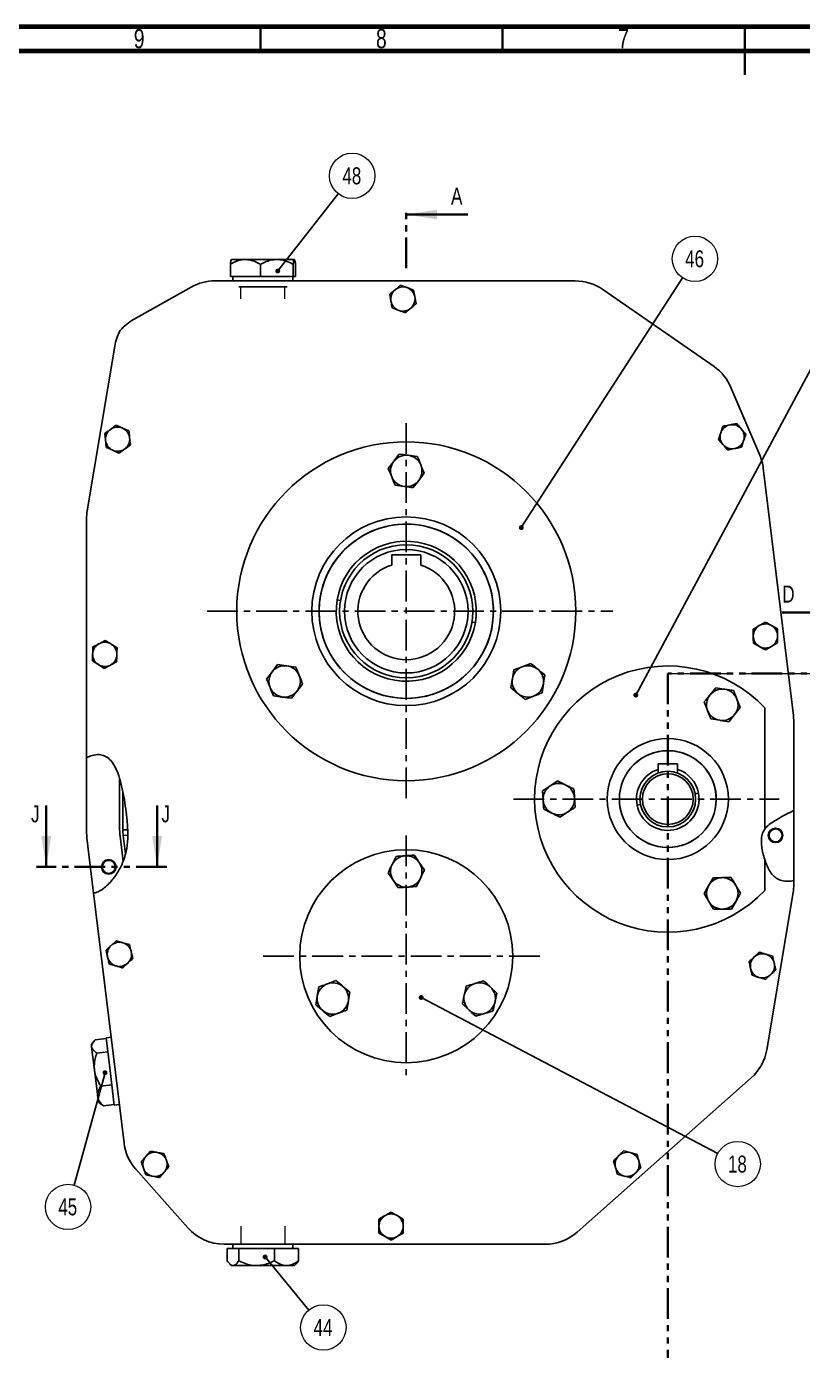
# Model space of a CAD drawing. Header units: millimetres. Extents: x 0 to 589, y 0 to 415.
# Drawn here: x 153.7 to 313.9, y 141.5 to 415 of the extents above; entities that cross this region are included whole.
import ezdxf

# ---------------------------------------------------------------- set-up
doc = ezdxf.new("R2010")
doc.units = ezdxf.units.MM
for name, pattern in [('CENTER', [10.16, 6.35, -1.27, 1.27, -1.27]), ('CENTERX2', [20.32, 12.7, -2.54, 2.54, -2.54]), ('PHANTOM', [12.7, 6.35, -1.27, 1.27, -1.27, 1.27, -1.27])]:
    doc.linetypes.add(name, pattern=pattern)
doc.layers.add('Assi', color=7, linetype='CENTER')
doc.styles.add('SLDTEXTSTYLE0', font='TXT', dxfattribs={"width": 0.75})
doc.dimstyles.new('SLDDIMSTYLE0', dxfattribs={"dimtxt": 0.18, "dimasz": 1.016, "dimexe": 0, "dimexo": 0.0625, "dimgap": 0, "dimtad": 0, "dimtih": 1, "dimtoh": 1, "dimdec": 0, "dimrnd": 1e-09, "dimzin": 0, "dimdsep": 46, "dimtxsty": 'Standard', "dimblk1": 'DOT', "dimblk2": 'DOT', "dimsah": 1, "dimcen": 0.09, "dimadec": 0, "dimazin": 0, "dimtfac": 1.016, "dimtdec": 0, "dimtofl": 0, "dimtmove": 0, "dimatfit": 3, "dimldrblk": 'DOT', "dimfxl": 1, "dimfrac": 2, "dimtolj": 1, "dimtzin": 0, "dimarcsym": 0})

# ---------------------------------------------------------------- blocks, each defined once
blk = doc.blocks.new('SW_NOTE_0_4')
at = {"color": 0, "linetype": 'Continuous', "lineweight": 0}
blk.add_circle((2.54, 3.93), 4.68, dxfattribs=at)
at = {"color": 0, "linetype": 'Continuous', "lineweight": 0, "insert": (2.47, 5.69), "char_height": 3.5, "attachment_point": 2, "style": 'SLDTEXTSTYLE0'}
blk.add_mtext('46', dxfattribs=at)
blk = doc.blocks.new('_Dot')
at = {"color": 0, "linetype": 'ByBlock', "lineweight": -2}
blk.add_line((-0.5, 0), (-1, 0), dxfattribs=at)
at = {"color": 0, "linetype": 'ByBlock', "const_width": 0.5}
blk.add_lwpolyline([(-0.25, 0, 1), (0.25, 0, 1)], format="xyb", close=True, dxfattribs=at)
blk = doc.blocks.new('SW_NOTE_0_6')
at = {"color": 0, "linetype": 'Continuous', "lineweight": 0}
blk.add_circle((4.14, -2.18), 4.68, dxfattribs=at)
at = {"color": 0, "linetype": 'Continuous', "lineweight": 0, "insert": (4.07, -0.43), "char_height": 3.5, "attachment_point": 2, "style": 'SLDTEXTSTYLE0'}
blk.add_mtext('18', dxfattribs=at)
blk = doc.blocks.new('SW_NOTE_0_7')
at = {"color": 0, "linetype": 'Continuous', "lineweight": 0}
blk.add_circle((2.88, 3.69), 4.68, dxfattribs=at)
at = {"color": 0, "linetype": 'Continuous', "lineweight": 0, "insert": (2.81, 5.44), "char_height": 3.5, "attachment_point": 2, "style": 'SLDTEXTSTYLE0'}
blk.add_mtext('48', dxfattribs=at)
blk = doc.blocks.new('SW_NOTE_0_8')
at = {"color": 0, "linetype": 'Continuous', "lineweight": 0}
blk.add_circle((2.98, -3.61), 4.68, dxfattribs=at)
at = {"color": 0, "linetype": 'Continuous', "lineweight": 0, "insert": (2.91, -1.86), "char_height": 3.5, "attachment_point": 2, "style": 'SLDTEXTSTYLE0'}
blk.add_mtext('44', dxfattribs=at)
blk = doc.blocks.new('SW_NOTE_0_9')
at = {"color": 0, "linetype": 'Continuous', "lineweight": 0}
blk.add_circle((-1.24, -4.51), 4.68, dxfattribs=at)
at = {"color": 0, "linetype": 'Continuous', "lineweight": 0, "insert": (-1.31, -2.76), "char_height": 3.5, "attachment_point": 2, "style": 'SLDTEXTSTYLE0'}
blk.add_mtext('45', dxfattribs=at)

msp = doc.modelspace()

# ---------------------------------------------------------------- linework, layer by layer
at = {"color": 7, "linetype": 'Continuous', "lineweight": 70}
for p, q in [((15, 415), (589, 415)), ((20, 410), (584, 410))]:
    msp.add_line(p, q, dxfattribs=at)
at = {"color": 7, "linetype": 'Continuous', "lineweight": 35}
for p, q in [((202, 410), (202, 415)), ((252, 410), (252, 415)), ((302, 415), (302, 405)), ((302, 410), (302, 415)), ((244.8, 376.16), (232.1, 376.16)), ((309.74, 293.94), (322.44, 293.94)), ((157.78, 254.1), (157.78, 241.4)), ((180.66, 254.1), (180.66, 241.4))]:
    msp.add_line(p, q, dxfattribs=at)
at = {"color": 7, "linetype": 'PHANTOM', "lineweight": 35}
for p, q in [((232.1, 365.05), (232.1, 377.75)), ((322.44, 281.36), (286.1, 281.36)), ((286.1, 281.36), (286.1, 134.66)), ((158.53, 241.4), (155.78, 241.4)), ((182.66, 241.4), (158.53, 241.4))]:
    msp.add_line(p, q, dxfattribs=at)
at = {"color": 7, "linetype": 'Continuous', "lineweight": 25}
for p, q in [((198.9, 366.87), (196.02, 366.87)), ((205.39, 366.87), (198.9, 366.87)), ((209, 366.87), (205.39, 366.87)), ((195.78, 365.87), (195.78, 363.37)), ((202.03, 365.87), (202.03, 363.37)), ((208.75, 365.87), (208.75, 363.37)), ((209.24, 365.87), (209.24, 363.37)), ((187.72, 361.17), (175.8, 354.48)), ((266.98, 362.45), (192.61, 362.45)), ((202.03, 363.37), (195.78, 363.37)), ((196.32, 363.37), (196.32, 362.45)), ((207.51, 361.22), (197.51, 361.22)), ((208.75, 363.37), (202.03, 363.37)), ((208.7, 362.45), (208.7, 363.37)), ((209.24, 363.37), (208.75, 363.37)), ((233.62, 360.56), (232.27, 361.05)), ((228.7, 359.69), (228.95, 358.27)), ((234.13, 357.72), (233.87, 359.14)), ((295.64, 344.74), (272.68, 360.67)), ((229.2, 356.85), (230.56, 356.36)), ((171.92, 348.97), (166.24, 314.94)), ((305.09, 326.45), (299.14, 340.44)), ((172.2, 332.61), (171.03, 331.76)), ((174.84, 331.44), (173.52, 332.02)), ((297.49, 332.42), (297.03, 331.06)), ((302.23, 330.82), (301.27, 331.9)), ((296.56, 329.69), (297.51, 328.61)), ((301.3, 328.08), (301.76, 329.45)), ((170.18, 328.04), (171.5, 327.45)), ((172.81, 326.87), (173.98, 327.72)), ((230.66, 326.67), (229.52, 325.18)), ((234.38, 326.18), (232.52, 326.43)), ((312.03, 272.65), (305.81, 323.74)), ((229.82, 320.23), (231.68, 319.98)), ((233.54, 319.74), (234.68, 321.23)), ((166.1, 313.3), (166.1, 263.97)), ((229.1, 305.85), (235.1, 305.85)), ((229.1, 305.85), (229.1, 303.74)), ((235.1, 305.85), (235.1, 303.74)), ((218.53, 296.44), (217.83, 296.56)), ((245.67, 291.97), (246.37, 291.85)), ((303.74, 290.52), (303.75, 289.07)), ((308.74, 290.55), (307.49, 291.26)), ((169.95, 288.18), (168.67, 287.5)), ((172.4, 286.65), (171.17, 287.42)), ((303.76, 287.63), (305.01, 286.92)), ((308.76, 287.66), (308.75, 289.1)), ((167.3, 283.94), (168.53, 283.17)), ((169.75, 282.41), (171.03, 283.09)), ((205.55, 283.17), (204.41, 281.68)), ((209.27, 282.68), (207.41, 282.93)), ((254.3, 282.07), (254.01, 280.22)), ((257.81, 283.41), (256.06, 282.74)), ((260.13, 277.34), (260.42, 279.19)), ((204.7, 276.73), (206.56, 276.48)), ((208.42, 276.24), (209.56, 277.73)), ((256.62, 276), (258.37, 276.67)), ((295.99, 278.39), (294.82, 276.92)), ((299.7, 277.81), (297.85, 278.1)), ((306.1, 274.28), (306.1, 249.18)), ((295, 271.96), (296.85, 271.68)), ((298.71, 271.39), (299.88, 272.85)), ((312.1, 253.01), (312.1, 271.44)), ((166.1, 263.97), (166.1, 248.61)), ((284.1, 260.79), (284.1, 262.65)), ((288.1, 262.65), (284.1, 262.65)), ((288.1, 260.79), (288.1, 262.65)), ((172.93, 259.63), (172.93, 249.06)), ((263.37, 259.15), (261.81, 258.11)), ((173.6, 249.06), (173.6, 256.93)), ((260.24, 257.08), (260.36, 255.2)), ((266.96, 253.73), (266.85, 255.6)), ((291.75, 256.5), (292.44, 256.64)), ((263.83, 251.66), (265.4, 252.69)), ((280.46, 254.3), (279.76, 254.17)), ((312.1, 238.58), (312.1, 253.01)), ((166.17, 247.4), (167.56, 235.99)), ((173.01, 247.77), (173.64, 242.52)), ((174.14, 244.03), (173.67, 247.85)), ((229.99, 243.56), (229.17, 241.87)), ((235.84, 240.73), (234.79, 242.28)), ((306.1, 242.93), (306.1, 236.53)), ((228.36, 240.18), (229.41, 238.63)), ((234.21, 237.35), (235.03, 239.04)), ((295.44, 239.14), (294.52, 237.51)), ((312.1, 237.75), (312.1, 238.58)), ((167.56, 235.99), (173.84, 184.35)), ((293.6, 235.87), (294.56, 234.26)), ((301.1, 235.96), (300.15, 237.58)), ((306.54, 203.63), (311.96, 236.1)), ((299.27, 232.69), (300.19, 234.33)), ((172.19, 226.13), (171.15, 225.13)), ((170.11, 224.14), (170.45, 222.73)), ((175.65, 222.53), (175.31, 223.93)), ((304.99, 223.78), (303.93, 222.8)), ((307.75, 222.93), (306.37, 223.36)), ((173.57, 220.53), (174.61, 221.53)), ((303.52, 219), (304.9, 218.58)), ((306.28, 218.15), (307.34, 219.14)), ((214.05, 216.6), (213.74, 214.75)), ((220.46, 215.51), (219.02, 216.71)), ((248.07, 217.87), (246.28, 217.3)), ((250.83, 215.33), (249.45, 216.6)), ((219.83, 211.81), (220.15, 213.66)), ((213.43, 212.9), (214.87, 211.7)), ((243.68, 213.08), (245.06, 211.81)), ((246.44, 210.54), (248.23, 211.11)), ((167.57, 205.3), (167.09, 204.69)), ((167.9, 205.67), (170.14, 205.95)), ((171.19, 206.19), (170.13, 206.06)), ((170.88, 199.92), (170.13, 206.06)), ((167.09, 204.69), (167.15, 204.2)), ((167.15, 204.2), (167.73, 199.42)), ((168.23, 202.95), (170.48, 203.22)), ((171.82, 192.17), (170.88, 199.92)), ((167.73, 199.42), (168.39, 193.95)), ((267.4, 165.97), (303.31, 197.79)), ((169.06, 196.12), (171.31, 196.39)), ((168.39, 193.95), (168.54, 192.77)), ((168.54, 192.77), (169.15, 192.29)), ((169.56, 192.01), (169.16, 192.31)), ((171.81, 192.28), (169.56, 192.01)), ((171.82, 192.17), (172.88, 192.29)), ((179.28, 182.68), (178.33, 181.6)), ((183.05, 179.4), (182.58, 180.77)), ((274.92, 180.68), (275.31, 179.29)), ((279.75, 182.01), (278.35, 182.37)), ((280.51, 179.23), (280.13, 180.62)), ((176.28, 178.93), (187.01, 166.82)), ((177.38, 180.51), (177.85, 179.14)), ((181.16, 177.23), (182.1, 178.31)), ((275.69, 177.9), (277.09, 177.54)), ((228.97, 170.09), (227.72, 169.37)), ((231.47, 168.65), (230.22, 169.37)), ((226.47, 165.76), (227.72, 165.04)), ((228.97, 164.32), (230.22, 165.04)), ((194.5, 163.45), (260.77, 163.45)), ((195.15, 160.04), (195.15, 162.54)), ((195.15, 162.54), (197.54, 162.54)), ((196.32, 163.45), (196.32, 162.54)), ((197.51, 163.45), (207.51, 163.45)), ((197.54, 160.04), (197.54, 162.54)), ((197.54, 162.54), (204.89, 162.54)), ((204.89, 160.04), (204.89, 162.54)), ((204.89, 162.54), (209.86, 162.54)), ((208.7, 162.54), (208.7, 163.45)), ((209.86, 160.04), (209.86, 162.54)), ((195.64, 159.4), (196.01, 159.04)), ((196.01, 159.04), (196.35, 159.04)), ((196.35, 159.04), (201.21, 159.04)), ((201.21, 159.04), (207.38, 159.04)), ((207.38, 159.04), (209.01, 159.04)), ((209.01, 159.04), (209.37, 159.4)), ((209.36, 159.41), (209.86, 160.04))]:
    msp.add_line(p, q, dxfattribs=at)
at = {"color": 7, "linetype": 'Continuous', "lineweight": 18}
for p, q in [((197.97, 358.72), (197.97, 361.22)), ((207.05, 358.72), (207.05, 361.22)), ((197.97, 167.19), (197.97, 163.45)), ((207.05, 167.19), (207.05, 163.45))]:
    msp.add_line(p, q, dxfattribs=at)
at = {"color": 7, "linetype": 'CENTERX2', "lineweight": 18}
msp.add_line((286.1, 281.32), (321.71, 281.32), dxfattribs=at)
at = {"color": 8, "linetype": 'Continuous', "lineweight": 25}
for p, q in [((173.6, 249.06), (174.55, 249.06)), ((173.67, 247.85), (174.6, 247.97))]:
    msp.add_line(p, q, dxfattribs=at)
at = {"color": 7, "linetype": 'Continuous', "lineweight": 25}
for centre, radius in [((232.1, 294.2), 35), ((232.1, 294.2), 19.5), ((232.1, 294.2), 18), ((232.1, 294.2), 13.75), ((232.1, 294.2), 12.75), ((286.1, 255.4), 12.5), ((286.1, 255.4), 10), ((286.1, 255.4), 5.75), ((286.1, 255.4), 5.25), ((308.35, 247.9), 1.5), ((308.35, 247.9), 1.34), ((232.1, 222.95), 22), ((170.68, 241.4), 1.5), ((170.68, 241.4), 1.34)]:
    msp.add_circle(centre, radius, dxfattribs=at)
for centre, radius, start, end in [((192.61, 352.45), 10, 90, 119.3144), ((231.41, 358.7), 2.5, 70.0187, 130.0187), ((231.41, 358.7), 2.5, 10.0187, 70.0187), ((266.98, 352.45), 10, 55.2449, 90), ((231.41, 358.7), 2.5, 130.0187, 190.0187), ((231.41, 358.7), 2.5, 310.0187, 10.0187), ((231.41, 358.7), 2.5, 190.0187, 250.0187), ((231.41, 358.7), 2.5, 250.0187, 310.0187), ((180.7, 345.76), 10, 119.3144, 139.7997), ((181.78, 347.32), 10, 150.6902, 170.5249), ((289.94, 336.52), 10, 23.0368, 55.2449), ((172.51, 329.74), 2.5, 126.1193, 186.1193), ((172.51, 329.74), 2.5, 66.1193, 126.1193), ((172.51, 329.74), 2.5, 6.1193, 66.1193), ((299.39, 330.25), 2.5, 161.2436, 221.2436), ((299.39, 330.25), 2.5, 101.2436, 161.2436), ((299.39, 330.25), 2.5, 41.2436, 101.2436), ((299.39, 330.25), 2.5, 341.2436, 41.2436), ((172.51, 329.74), 2.5, 186.1193, 246.1193), ((172.51, 329.74), 2.5, 306.1193, 6.1193), ((299.39, 330.25), 2.5, 221.2436, 281.2436), ((299.39, 330.25), 2.5, 281.2436, 341.2436), ((172.51, 329.74), 2.5, 246.1193, 306.1193), ((232.1, 323.2), 3.25, 82.5227, 142.5227), ((232.1, 323.2), 3.25, 22.5227, 82.5227), ((295.88, 322.54), 10, 6.935, 23.0368), ((232.1, 323.2), 3.25, 142.5227, 202.5227), ((232.1, 323.2), 3.25, 322.5227, 22.5227), ((232.1, 323.2), 3.25, 202.5227, 262.5227), ((232.1, 323.2), 3.25, 262.5227, 322.5227), ((176.1, 313.3), 10, 170.5249, 180), ((232.1, 294.2), 18, 350.6284, 170.6284), ((232.1, 294.2), 14.46, 350.6284, 170.6284), ((232.1, 294.2), 10, 107.4576, 72.5424), ((232.1, 294.2), 18, 170.6284, 350.6284), ((232.1, 294.2), 14.46, 170.6284, 350.6284), ((306.25, 289.09), 2.5, 120.3467, 180.3467), ((306.25, 289.09), 2.5, 60.3467, 120.3467), ((306.25, 289.09), 2.5, 0.3467, 60.3467), ((169.85, 285.3), 2.5, 118.0651, 178.0651), ((169.85, 285.3), 2.5, 58.0651, 118.0651), ((169.85, 285.3), 2.5, 358.0651, 58.0651), ((306.25, 289.09), 2.5, 180.3467, 240.3467), ((306.25, 289.09), 2.5, 300.3467, 0.3467), ((169.85, 285.3), 2.5, 178.0651, 238.0651), ((169.85, 285.3), 2.5, 298.0651, 358.0651), ((306.25, 289.09), 2.5, 240.3467, 300.3467), ((169.85, 285.3), 2.5, 238.0651, 298.0651), ((206.99, 279.7), 3.25, 82.5227, 142.5227), ((206.99, 279.7), 3.25, 22.5227, 82.5227), ((257.21, 279.7), 3.25, 110.872, 170.872), ((257.21, 279.7), 3.25, 50.872, 110.872), ((286.1, 255.4), 27.5, 43.3418, 316.6582), ((257.21, 279.7), 3.25, 350.872, 50.872), ((206.99, 279.7), 3.25, 142.5227, 202.5227), ((206.99, 279.7), 3.25, 322.5227, 22.5227), ((257.21, 279.7), 3.25, 170.872, 230.872), ((257.21, 279.7), 3.25, 290.872, 350.872), ((206.99, 279.7), 3.25, 202.5227, 262.5227), ((206.99, 279.7), 3.25, 262.5227, 322.5227), ((257.21, 279.7), 3.25, 230.872, 290.872), ((297.35, 274.89), 3.25, 141.1923, 201.1923), ((297.35, 274.89), 3.25, 81.1923, 141.1923), ((297.35, 274.89), 3.25, 21.1923, 81.1923), ((297.35, 274.89), 3.25, 201.1923, 261.1923), ((297.35, 274.89), 3.25, 321.1923, 21.1923), ((297.35, 274.89), 3.25, 261.1923, 321.1923), ((302.1, 271.44), 10, 0, 6.935), ((286.1, 255.4), 10, 11.0095, 191.0095), ((286.1, 255.4), 6.46, 108.0398, 191.0095), ((286.1, 255.4), 6.46, 11.0095, 71.9602), ((263.6, 255.4), 3.25, 123.5102, 183.5102), ((263.6, 255.4), 3.25, 63.5102, 123.5102), ((263.6, 255.4), 3.25, 3.5102, 63.5102), ((286.1, 255.4), 10, 191.0095, 11.0095), ((263.6, 255.4), 3.25, 183.5102, 243.5102), ((263.6, 255.4), 3.25, 303.5102, 3.5102), ((286.1, 255.4), 6.46, 191.0095, 11.0095), ((263.6, 255.4), 3.25, 243.5102, 303.5102), ((183.6, 249.06), 10.67, 180, 186.935), ((183.6, 249.06), 10, 180, 186.935), ((176.1, 248.61), 10, 180, 186.935), ((232.1, 240.45), 3.25, 94.2146, 154.2146), ((232.1, 240.45), 3.25, 34.2146, 94.2146), ((232.1, 240.45), 3.25, 154.2146, 214.2146), ((232.1, 240.45), 3.25, 334.2146, 34.2146), ((232.1, 240.45), 3.25, 214.2146, 274.2146), ((232.1, 240.45), 3.25, 274.2146, 334.2146), ((297.35, 235.92), 3.25, 90.7061, 150.7061), ((297.35, 235.92), 3.25, 30.7061, 90.7061), ((297.35, 235.92), 3.25, 150.7061, 210.7061), ((297.35, 235.92), 3.25, 330.7061, 30.7061), ((302.1, 237.75), 10, 350.5249, 0), ((297.35, 235.92), 3.25, 210.7061, 270.7061), ((297.35, 235.92), 3.25, 270.7061, 330.7061), ((172.88, 223.33), 2.5, 133.822, 193.822), ((172.88, 223.33), 2.5, 73.822, 133.822), ((172.88, 223.33), 2.5, 13.822, 73.822), ((172.88, 223.33), 2.5, 193.822, 253.822), ((172.88, 223.33), 2.5, 313.822, 13.822), ((305.64, 220.97), 2.5, 132.8929, 192.8929), ((305.64, 220.97), 2.5, 72.8929, 132.8929), ((305.64, 220.97), 2.5, 12.8929, 72.8929), ((172.88, 223.33), 2.5, 253.822, 313.822), ((305.64, 220.97), 2.5, 192.8929, 252.8929), ((305.64, 220.97), 2.5, 252.8929, 312.8929), ((305.64, 220.97), 2.5, 312.8929, 12.8929), ((216.94, 214.2), 3.25, 110.3685, 170.3685), ((216.94, 214.2), 3.25, 50.3685, 110.3685), ((216.94, 214.2), 3.25, 350.3685, 50.3685), ((247.26, 214.2), 3.25, 107.5051, 167.5051), ((247.26, 214.2), 3.25, 47.5051, 107.5051), ((247.26, 214.2), 3.25, 347.5051, 47.5051), ((216.94, 214.2), 3.25, 170.3685, 230.3685), ((216.94, 214.2), 3.25, 290.3685, 350.3685), ((247.26, 214.2), 3.25, 167.5051, 227.5051), ((247.26, 214.2), 3.25, 287.5051, 347.5051), ((216.94, 214.2), 3.25, 230.3685, 290.3685), ((247.26, 214.2), 3.25, 227.5051, 287.5051), ((296.68, 205.28), 10, 311.5458, 350.5249), ((183.77, 185.56), 10, 186.935, 221.5458), ((180.22, 179.95), 2.5, 138.9749, 198.9749), ((180.22, 179.95), 2.5, 78.9749, 138.9749), ((180.22, 179.95), 2.5, 18.9749, 78.9749), ((180.22, 179.95), 2.5, 318.9749, 18.9749), ((277.72, 179.95), 2.5, 135.374, 195.374), ((277.72, 179.95), 2.5, 75.374, 135.374), ((277.72, 179.95), 2.5, 15.374, 75.374), ((277.72, 179.95), 2.5, 315.374, 15.374), ((180.22, 179.95), 2.5, 198.9749, 258.9749), ((180.22, 179.95), 2.5, 258.9749, 318.9749), ((277.72, 179.95), 2.5, 195.374, 255.374), ((277.72, 179.95), 2.5, 255.374, 315.374), ((228.97, 167.2), 2.5, 60, 120), ((228.97, 167.2), 2.5, 120, 180), ((228.97, 167.2), 2.5, 180, 240), ((228.97, 167.2), 2.5, 0, 60), ((228.97, 167.2), 2.5, 300, 0), ((194.5, 173.45), 10, 221.5458, 270), ((228.97, 167.2), 2.5, 240, 300), ((260.77, 173.45), 10, 270, 311.5458)]:
    msp.add_arc(centre, radius, start, end, dxfattribs=at)
at = {"color": 7, "linetype": 'CENTERX2', "lineweight": 18, "ltscale": 2.5}
msp.add_arc((286.1, 255.4), 10, 11.0095, 191.0095, dxfattribs=at)
at = {"color": 7, "linetype": 'Continuous', "lineweight": 25}
for points, knots in [([(195.78, 365.87), (196.21, 366.1), (197.08, 366.58), (198.16, 366.85), (198.77, 366.87), (198.9, 366.87)], [0, 0, 0, 0, 0.432386, 0.879556, 1, 1, 1, 1]), ([(196.02, 366.87), (195.98, 366.81), (195.9, 366.7), (195.82, 366.14), (195.78, 365.87)], [0, 0, 0, 0, 0.504002, 1, 1, 1, 1]), ([(198.9, 366.87), (199.45, 366.81), (200.54, 366.7), (201.53, 366.14), (202.03, 365.87)], [0, 0, 0, 0, 0.504002, 1, 1, 1, 1]), ([(202.03, 365.87), (202.31, 366.02), (202.98, 366.37), (204.1, 366.78), (204.96, 366.84), (205.39, 366.87)], [0, 0, 0, 0, 0.272239, 0.630156, 1, 1, 1, 1]), ([(205.39, 366.87), (205.41, 366.87), (205.85, 366.87), (206.75, 366.75), (207.85, 366.35), (208.5, 366), (208.75, 365.87)], [0, 0, 0, 0, 0.015026, 0.380989, 0.761729, 1, 1, 1, 1]), ([(208.75, 365.87), (208.79, 366.1), (208.85, 366.58), (208.94, 366.85), (208.99, 366.87), (209, 366.87)], [0, 0, 0, 0, 0.432386, 0.879556, 1, 1, 1, 1]), ([(209, 366.87), (209.04, 366.81), (209.12, 366.7), (209.2, 366.14), (209.24, 365.87)], [0, 0, 0, 0, 0.504002, 1, 1, 1, 1]), ([(230.91, 361.55), (230.63, 361.31), (230.27, 361.01), (229.89, 360.69), (229.8, 360.62)], [0, 0, 0, 0, 0.768151, 1, 1, 1, 1]), ([(232.27, 361.05), (232.23, 361.07), (231.78, 361.23), (231.33, 361.4), (230.91, 361.55)], [0, 0, 0, 0, 0.070201, 1, 1, 1, 1]), ([(229.8, 360.62), (229.51, 360.37), (229.14, 360.06), (228.78, 359.76), (228.7, 359.69)], [0, 0, 0, 0, 0.788999, 1, 1, 1, 1]), ([(233.87, 359.14), (233.87, 359.17), (233.78, 359.65), (233.7, 360.12), (233.62, 360.56)], [0, 0, 0, 0, 0.070201, 1, 1, 1, 1]), ([(228.95, 358.27), (228.96, 358.24), (229.04, 357.76), (229.12, 357.29), (229.2, 356.85)], [0, 0, 0, 0, 0.070201, 1, 1, 1, 1]), ([(230.56, 356.36), (230.59, 356.34), (231.05, 356.18), (231.5, 356.01), (231.91, 355.86)], [0, 0, 0, 0, 0.070201, 1, 1, 1, 1]), ([(231.91, 355.86), (231.99, 355.93), (232.35, 356.23), (232.72, 356.54), (233.02, 356.79)], [0, 0, 0, 0, 0.211001, 1, 1, 1, 1]), ([(233.02, 356.79), (233.11, 356.86), (233.48, 357.18), (233.85, 357.48), (234.13, 357.72)], [0, 0, 0, 0, 0.231849, 1, 1, 1, 1]), ([(171.03, 331.76), (171.01, 331.74), (170.61, 331.45), (170.23, 331.17), (169.87, 330.91)], [0, 0, 0, 0, 0.0702006, 1, 1, 1, 1]), ([(173.52, 332.02), (173.49, 332.04), (173.04, 332.24), (172.61, 332.43), (172.2, 332.61)], [0, 0, 0, 0, 0.070201, 1, 1, 1, 1]), ([(174.99, 330), (174.98, 330.12), (174.93, 330.6), (174.88, 331.08), (174.84, 331.44)], [0, 0, 0, 0, 0.231849, 1, 1, 1, 1]), ([(297.03, 331.06), (297.02, 331.03), (296.86, 330.56), (296.71, 330.11), (296.56, 329.69)], [0, 0, 0, 0, 0.070201, 1, 1, 1, 1]), ([(298.91, 332.71), (298.53, 332.63), (298.05, 332.54), (297.59, 332.44), (297.49, 332.42)], [0, 0, 0, 0, 0.788999, 1, 1, 1, 1]), ([(300.32, 332.99), (299.96, 332.92), (299.5, 332.82), (299.02, 332.73), (298.91, 332.71)], [0, 0, 0, 0, 0.7681507, 1, 1, 1, 1]), ([(301.27, 331.9), (301.25, 331.93), (300.93, 332.29), (300.62, 332.65), (300.32, 332.99)], [0, 0, 0, 0, 0.070201, 1, 1, 1, 1]), ([(169.87, 330.91), (169.91, 330.54), (169.96, 330.07), (170.01, 329.58), (170.02, 329.47)], [0, 0, 0, 0, 0.768151, 1, 1, 1, 1]), ([(170.02, 329.47), (170.06, 329.09), (170.11, 328.6), (170.16, 328.14), (170.18, 328.04)], [0, 0, 0, 0, 0.7889992, 1, 1, 1, 1]), ([(173.98, 327.72), (174.01, 327.74), (174.4, 328.03), (174.79, 328.31), (175.15, 328.57)], [0, 0, 0, 0, 0.0702006, 1, 1, 1, 1]), ([(175.15, 328.57), (175.14, 328.67), (175.09, 329.14), (175.03, 329.62), (174.99, 330)], [0, 0, 0, 0, 0.211001, 1, 1, 1, 1]), ([(297.51, 328.61), (297.54, 328.58), (297.86, 328.21), (298.17, 327.85), (298.47, 327.52)], [0, 0, 0, 0, 0.070201, 1, 1, 1, 1]), ([(301.76, 329.45), (301.77, 329.48), (301.93, 329.94), (302.08, 330.4), (302.23, 330.82)], [0, 0, 0, 0, 0.070201, 1, 1, 1, 1]), ([(171.5, 327.45), (171.53, 327.44), (171.97, 327.24), (172.41, 327.05), (172.81, 326.87)], [0, 0, 0, 0, 0.070201, 1, 1, 1, 1]), ([(232.52, 326.43), (232.48, 326.43), (231.85, 326.52), (231.23, 326.6), (230.66, 326.67)], [0, 0, 0, 0, 0.070215, 1, 1, 1, 1]), ([(235.1, 324.45), (234.91, 324.91), (234.67, 325.49), (234.44, 326.06), (234.38, 326.18)], [0, 0, 0, 0, 0.7762867, 1, 1, 1, 1]), ([(298.47, 327.52), (298.56, 327.54), (299.02, 327.63), (299.5, 327.73), (299.88, 327.8)], [0, 0, 0, 0, 0.211001, 1, 1, 1, 1]), ([(299.88, 327.8), (299.99, 327.82), (300.47, 327.92), (300.94, 328.01), (301.3, 328.08)], [0, 0, 0, 0, 0.231849, 1, 1, 1, 1]), ([(229.52, 325.18), (229.49, 325.15), (229.11, 324.64), (228.73, 324.15), (228.38, 323.69)], [0, 0, 0, 0, 0.070215, 1, 1, 1, 1]), ([(228.38, 323.69), (228.43, 323.57), (228.67, 323), (228.91, 322.42), (229.1, 321.96)], [0, 0, 0, 0, 0.223713, 1, 1, 1, 1]), ([(235.82, 322.72), (235.64, 323.15), (235.4, 323.72), (235.16, 324.31), (235.1, 324.45)], [0, 0, 0, 0, 0.758149, 1, 1, 1, 1]), ([(229.1, 321.96), (229.16, 321.82), (229.4, 321.23), (229.64, 320.66), (229.82, 320.23)], [0, 0, 0, 0, 0.2418514, 1, 1, 1, 1]), ([(234.68, 321.23), (234.71, 321.26), (235.09, 321.77), (235.47, 322.26), (235.82, 322.72)], [0, 0, 0, 0, 0.070215, 1, 1, 1, 1]), ([(231.68, 319.98), (231.72, 319.98), (232.35, 319.89), (232.97, 319.81), (233.54, 319.74)], [0, 0, 0, 0, 0.070215, 1, 1, 1, 1]), ([(304.99, 291.25), (304.65, 291.05), (304.23, 290.8), (303.83, 290.57), (303.74, 290.52)], [0, 0, 0, 0, 0.788999, 1, 1, 1, 1]), ([(306.23, 291.97), (305.92, 291.79), (305.51, 291.55), (305.08, 291.3), (304.99, 291.25)], [0, 0, 0, 0, 0.7681507, 1, 1, 1, 1]), ([(307.49, 291.26), (307.46, 291.28), (307.03, 291.52), (306.62, 291.75), (306.23, 291.97)], [0, 0, 0, 0, 0.0702006, 1, 1, 1, 1]), ([(308.75, 289.1), (308.75, 289.14), (308.75, 289.62), (308.74, 290.1), (308.74, 290.55)], [0, 0, 0, 0, 0.070201, 1, 1, 1, 1]), ([(168.67, 287.5), (168.64, 287.49), (168.21, 287.26), (167.79, 287.03), (167.4, 286.82)], [0, 0, 0, 0, 0.070201, 1, 1, 1, 1]), ([(171.17, 287.42), (171.14, 287.43), (170.73, 287.69), (170.32, 287.95), (169.95, 288.18)], [0, 0, 0, 0, 0.070201, 1, 1, 1, 1]), ([(303.75, 289.07), (303.75, 289.04), (303.75, 288.55), (303.76, 288.07), (303.76, 287.63)], [0, 0, 0, 0, 0.070201, 1, 1, 1, 1]), ([(307.51, 286.93), (307.61, 286.99), (308.03, 287.23), (308.44, 287.47), (308.76, 287.66)], [0, 0, 0, 0, 0.231849, 1, 1, 1, 1]), ([(167.35, 285.38), (167.34, 284.99), (167.32, 284.51), (167.31, 284.04), (167.3, 283.94)], [0, 0, 0, 0, 0.788999, 1, 1, 1, 1]), ([(167.4, 286.82), (167.39, 286.46), (167.37, 285.98), (167.36, 285.49), (167.35, 285.38)], [0, 0, 0, 0, 0.768151, 1, 1, 1, 1]), ([(172.3, 283.77), (172.3, 283.87), (172.32, 284.34), (172.34, 284.83), (172.35, 285.21)], [0, 0, 0, 0, 0.2110008, 1, 1, 1, 1]), ([(172.35, 285.21), (172.35, 285.32), (172.37, 285.81), (172.38, 286.29), (172.4, 286.65)], [0, 0, 0, 0, 0.2318493, 1, 1, 1, 1]), ([(305.01, 286.92), (305.04, 286.9), (305.47, 286.66), (305.88, 286.42), (306.27, 286.2)], [0, 0, 0, 0, 0.070201, 1, 1, 1, 1]), ([(306.27, 286.2), (306.35, 286.25), (306.76, 286.49), (307.18, 286.74), (307.51, 286.93)], [0, 0, 0, 0, 0.211001, 1, 1, 1, 1]), ([(168.53, 283.17), (168.56, 283.16), (168.97, 282.9), (169.38, 282.64), (169.75, 282.41)], [0, 0, 0, 0, 0.070201, 1, 1, 1, 1]), ([(171.03, 283.09), (171.06, 283.11), (171.49, 283.33), (171.91, 283.56), (172.3, 283.77)], [0, 0, 0, 0, 0.070201, 1, 1, 1, 1]), ([(207.41, 282.93), (207.36, 282.93), (206.74, 283.02), (206.12, 283.1), (205.55, 283.17)], [0, 0, 0, 0, 0.070215, 1, 1, 1, 1]), ([(209.99, 280.95), (209.8, 281.41), (209.56, 281.99), (209.32, 282.56), (209.27, 282.68)], [0, 0, 0, 0, 0.776287, 1, 1, 1, 1]), ([(256.06, 282.74), (256.02, 282.73), (255.42, 282.5), (254.84, 282.28), (254.3, 282.07)], [0, 0, 0, 0, 0.070215, 1, 1, 1, 1]), ([(259.27, 282.23), (258.88, 282.54), (258.39, 282.94), (257.92, 283.32), (257.81, 283.41)], [0, 0, 0, 0, 0.776287, 1, 1, 1, 1]), ([(260.72, 281.04), (260.36, 281.34), (259.88, 281.73), (259.38, 282.13), (259.27, 282.23)], [0, 0, 0, 0, 0.758149, 1, 1, 1, 1]), ([(204.41, 281.68), (204.38, 281.65), (203.99, 281.14), (203.62, 280.65), (203.26, 280.19)], [0, 0, 0, 0, 0.0702148, 1, 1, 1, 1]), ([(203.26, 280.19), (203.32, 280.07), (203.55, 279.5), (203.79, 278.92), (203.98, 278.46)], [0, 0, 0, 0, 0.223713, 1, 1, 1, 1]), ([(209.56, 277.73), (209.59, 277.76), (209.98, 278.27), (210.35, 278.76), (210.71, 279.22)], [0, 0, 0, 0, 0.070215, 1, 1, 1, 1]), ([(210.71, 279.22), (210.53, 279.65), (210.29, 280.22), (210.05, 280.81), (209.99, 280.95)], [0, 0, 0, 0, 0.7581486, 1, 1, 1, 1]), ([(254.01, 280.22), (254, 280.18), (253.9, 279.55), (253.8, 278.94), (253.71, 278.37)], [0, 0, 0, 0, 0.070215, 1, 1, 1, 1]), ([(260.42, 279.19), (260.43, 279.23), (260.53, 279.86), (260.63, 280.47), (260.72, 281.04)], [0, 0, 0, 0, 0.070215, 1, 1, 1, 1]), ([(203.98, 278.46), (204.04, 278.32), (204.29, 277.73), (204.52, 277.16), (204.7, 276.73)], [0, 0, 0, 0, 0.2418514, 1, 1, 1, 1]), ([(206.56, 276.48), (206.61, 276.48), (207.23, 276.39), (207.85, 276.31), (208.42, 276.24)], [0, 0, 0, 0, 0.0702148, 1, 1, 1, 1]), ([(253.71, 278.37), (253.81, 278.28), (254.29, 277.9), (254.78, 277.5), (255.16, 277.18)], [0, 0, 0, 0, 0.2237133, 1, 1, 1, 1]), ([(255.16, 277.18), (255.28, 277.09), (255.78, 276.69), (256.26, 276.3), (256.62, 276)], [0, 0, 0, 0, 0.241851, 1, 1, 1, 1]), ([(258.37, 276.67), (258.41, 276.68), (259.01, 276.91), (259.59, 277.13), (260.13, 277.34)], [0, 0, 0, 0, 0.070215, 1, 1, 1, 1]), ([(294.82, 276.92), (294.79, 276.89), (294.39, 276.4), (294, 275.91), (293.64, 275.46)], [0, 0, 0, 0, 0.070215, 1, 1, 1, 1]), ([(297.85, 278.1), (297.81, 278.11), (297.18, 278.2), (296.57, 278.3), (295.99, 278.39)], [0, 0, 0, 0, 0.070215, 1, 1, 1, 1]), ([(300.38, 276.06), (300.33, 276.21), (300.1, 276.8), (299.87, 277.37), (299.7, 277.81)], [0, 0, 0, 0, 0.241851, 1, 1, 1, 1]), ([(293.64, 275.46), (293.81, 275.03), (294.04, 274.45), (294.27, 273.86), (294.32, 273.71)], [0, 0, 0, 0, 0.758149, 1, 1, 1, 1]), ([(294.32, 273.71), (294.5, 273.25), (294.73, 272.66), (294.95, 272.09), (295, 271.96)], [0, 0, 0, 0, 0.776287, 1, 1, 1, 1]), ([(299.88, 272.85), (299.91, 272.89), (300.31, 273.38), (300.7, 273.86), (301.06, 274.31)], [0, 0, 0, 0, 0.0702148, 1, 1, 1, 1]), ([(301.06, 274.31), (301.01, 274.44), (300.79, 275.01), (300.56, 275.6), (300.38, 276.06)], [0, 0, 0, 0, 0.223713, 1, 1, 1, 1]), ([(296.85, 271.68), (296.9, 271.67), (297.52, 271.57), (298.14, 271.48), (298.71, 271.39)], [0, 0, 0, 0, 0.070215, 1, 1, 1, 1]), ([(166.1, 263.97), (166.38, 264.09), (167.1, 264.39), (168.29, 264.65), (169.63, 264.51), (170.75, 263.79), (171.76, 262.54), (172.61, 260.72), (173.3, 258.42), (173.81, 255.93), (174.19, 253.4), (174.51, 250.76), (174.68, 248.04), (174.49, 245.21), (173.78, 242.61), (172.57, 240.25), (171.28, 238.49), (170.03, 237.25), (169.02, 236.51), (168.18, 236.11), (167.68, 236.01), (167.56, 235.99)], [0, 0, 0, 0, 0.025381, 0.064621, 0.09951, 0.133932, 0.17207, 0.231403, 0.298773, 0.370623, 0.442479, 0.510065, 0.591495, 0.667825, 0.743811, 0.812826, 0.886459, 0.923739, 0.958386, 0.989792, 1, 1, 1, 1]), ([(261.81, 258.11), (261.77, 258.09), (261.24, 257.74), (260.72, 257.39), (260.24, 257.08)], [0, 0, 0, 0, 0.070215, 1, 1, 1, 1]), ([(265.05, 258.31), (264.91, 258.38), (264.35, 258.66), (263.79, 258.94), (263.37, 259.15)], [0, 0, 0, 0, 0.241851, 1, 1, 1, 1]), ([(266.73, 257.47), (266.61, 257.54), (266.06, 257.81), (265.49, 258.09), (265.05, 258.31)], [0, 0, 0, 0, 0.223713, 1, 1, 1, 1]), ([(266.85, 255.6), (266.84, 255.65), (266.8, 256.28), (266.77, 256.9), (266.73, 257.47)], [0, 0, 0, 0, 0.070215, 1, 1, 1, 1]), ([(260.36, 255.2), (260.36, 255.16), (260.4, 254.53), (260.44, 253.91), (260.47, 253.33)], [0, 0, 0, 0, 0.070215, 1, 1, 1, 1]), ([(260.47, 253.33), (260.89, 253.12), (261.45, 252.85), (262.01, 252.56), (262.15, 252.49)], [0, 0, 0, 0, 0.758149, 1, 1, 1, 1]), ([(262.15, 252.49), (262.59, 252.27), (263.16, 251.99), (263.71, 251.72), (263.83, 251.66)], [0, 0, 0, 0, 0.776287, 1, 1, 1, 1]), ([(265.4, 252.69), (265.43, 252.72), (265.96, 253.07), (266.48, 253.41), (266.96, 253.73)], [0, 0, 0, 0, 0.0702148, 1, 1, 1, 1]), ([(306.12, 249.19), (306.34, 249.46), (306.83, 250.05), (307.88, 250.73), (309.15, 251.47), (310.54, 252.3), (311.59, 252.77), (312.1, 253.01)], [0, 0, 0, 0, 0.145766, 0.321749, 0.518052, 0.762871, 1, 1, 1, 1]), ([(306.1, 242.93), (305.97, 243.37), (305.7, 244.24), (305.46, 245.57), (305.38, 246.86), (305.54, 248.07), (305.86, 248.82), (306.09, 249.16), (306.1, 249.18)], [0, 0, 0, 0, 0.2143201, 0.4239463, 0.6255991, 0.8123427, 0.9871748, 1, 1, 1, 1]), ([(231.86, 243.7), (231.71, 243.68), (231.07, 243.64), (230.46, 243.59), (229.99, 243.56)], [0, 0, 0, 0, 0.241851, 1, 1, 1, 1]), ([(233.73, 243.83), (233.6, 243.82), (232.99, 243.78), (232.35, 243.73), (231.86, 243.7)], [0, 0, 0, 0, 0.223713, 1, 1, 1, 1]), ([(234.79, 242.28), (234.76, 242.32), (234.41, 242.84), (234.06, 243.36), (233.73, 243.83)], [0, 0, 0, 0, 0.070215, 1, 1, 1, 1]), ([(229.17, 241.87), (229.15, 241.83), (228.88, 241.26), (228.61, 240.7), (228.36, 240.18)], [0, 0, 0, 0, 0.070215, 1, 1, 1, 1]), ([(235.03, 239.04), (235.05, 239.08), (235.32, 239.65), (235.59, 240.21), (235.84, 240.73)], [0, 0, 0, 0, 0.0702148, 1, 1, 1, 1]), ([(312.1, 238.58), (311.92, 238.54), (311.31, 238.41), (310.25, 238.4), (309, 238.72), (307.96, 239.43), (307.18, 240.43), (306.57, 241.58), (306.3, 242.42), (306.16, 242.85)], [0, 0, 0, 0, 0.067034, 0.22801, 0.381336, 0.527611, 0.678101, 0.837973, 1, 1, 1, 1]), ([(229.41, 238.63), (229.44, 238.59), (229.79, 238.07), (230.14, 237.55), (230.47, 237.08)], [0, 0, 0, 0, 0.070215, 1, 1, 1, 1]), ([(297.31, 239.17), (297.16, 239.16), (296.52, 239.16), (295.9, 239.15), (295.44, 239.14)], [0, 0, 0, 0, 0.241851, 1, 1, 1, 1]), ([(299.19, 239.19), (299.05, 239.19), (298.44, 239.18), (297.8, 239.17), (297.31, 239.17)], [0, 0, 0, 0, 0.223713, 1, 1, 1, 1]), ([(300.15, 237.58), (300.12, 237.61), (299.8, 238.16), (299.48, 238.69), (299.19, 239.19)], [0, 0, 0, 0, 0.070215, 1, 1, 1, 1]), ([(230.47, 237.08), (230.94, 237.11), (231.55, 237.16), (232.19, 237.2), (232.34, 237.21)], [0, 0, 0, 0, 0.758149, 1, 1, 1, 1]), ([(232.34, 237.21), (232.83, 237.25), (233.46, 237.3), (234.07, 237.34), (234.21, 237.35)], [0, 0, 0, 0, 0.776287, 1, 1, 1, 1]), ([(294.52, 237.51), (294.5, 237.47), (294.19, 236.92), (293.88, 236.37), (293.6, 235.87)], [0, 0, 0, 0, 0.070215, 1, 1, 1, 1]), ([(300.19, 234.33), (300.21, 234.37), (300.52, 234.92), (300.82, 235.46), (301.1, 235.96)], [0, 0, 0, 0, 0.070215, 1, 1, 1, 1]), ([(294.56, 234.26), (294.58, 234.22), (294.9, 233.67), (295.22, 233.14), (295.52, 232.64)], [0, 0, 0, 0, 0.070215, 1, 1, 1, 1]), ([(295.52, 232.64), (295.98, 232.65), (296.6, 232.66), (297.24, 232.67), (297.39, 232.67)], [0, 0, 0, 0, 0.7581486, 1, 1, 1, 1]), ([(297.39, 232.67), (297.88, 232.67), (298.52, 232.68), (299.13, 232.69), (299.27, 232.69)], [0, 0, 0, 0, 0.776287, 1, 1, 1, 1]), ([(171.15, 225.13), (171.12, 225.11), (170.77, 224.77), (170.43, 224.44), (170.11, 224.14)], [0, 0, 0, 0, 0.070201, 1, 1, 1, 1]), ([(173.57, 225.73), (173.47, 225.76), (173, 225.9), (172.54, 226.03), (172.19, 226.13)], [0, 0, 0, 0, 0.231849, 1, 1, 1, 1]), ([(174.96, 225.33), (174.87, 225.36), (174.41, 225.49), (173.95, 225.62), (173.57, 225.73)], [0, 0, 0, 0, 0.211001, 1, 1, 1, 1]), ([(175.31, 223.93), (175.3, 223.96), (175.18, 224.43), (175.07, 224.9), (174.96, 225.33)], [0, 0, 0, 0, 0.070201, 1, 1, 1, 1]), ([(170.45, 222.73), (170.46, 222.7), (170.58, 222.23), (170.69, 221.76), (170.8, 221.33)], [0, 0, 0, 0, 0.070201, 1, 1, 1, 1]), ([(174.61, 221.53), (174.63, 221.55), (174.99, 221.89), (175.33, 222.22), (175.65, 222.53)], [0, 0, 0, 0, 0.070201, 1, 1, 1, 1]), ([(303.93, 222.8), (303.91, 222.78), (303.55, 222.44), (303.2, 222.12), (302.88, 221.82)], [0, 0, 0, 0, 0.070201, 1, 1, 1, 1]), ([(302.88, 221.82), (302.9, 221.72), (303, 221.26), (303.11, 220.79), (303.2, 220.41)], [0, 0, 0, 0, 0.211001, 1, 1, 1, 1]), ([(306.37, 223.36), (306.34, 223.37), (305.87, 223.51), (305.42, 223.65), (304.99, 223.78)], [0, 0, 0, 0, 0.070201, 1, 1, 1, 1]), ([(308.07, 221.53), (307.99, 221.9), (307.88, 222.38), (307.77, 222.84), (307.75, 222.93)], [0, 0, 0, 0, 0.7889992, 1, 1, 1, 1]), ([(170.8, 221.33), (171.15, 221.23), (171.6, 221.1), (172.07, 220.96), (172.18, 220.93)], [0, 0, 0, 0, 0.768151, 1, 1, 1, 1]), ([(172.18, 220.93), (172.55, 220.82), (173.02, 220.69), (173.47, 220.56), (173.57, 220.53)], [0, 0, 0, 0, 0.788999, 1, 1, 1, 1]), ([(303.2, 220.41), (303.22, 220.3), (303.33, 219.82), (303.44, 219.36), (303.52, 219)], [0, 0, 0, 0, 0.2318493, 1, 1, 1, 1]), ([(307.34, 219.14), (307.36, 219.16), (307.72, 219.49), (308.07, 219.82), (308.4, 220.12)], [0, 0, 0, 0, 0.070201, 1, 1, 1, 1]), ([(308.4, 220.12), (308.31, 220.47), (308.21, 220.94), (308.1, 221.41), (308.07, 221.53)], [0, 0, 0, 0, 0.768151, 1, 1, 1, 1]), ([(215.81, 217.25), (215.35, 217.08), (214.76, 216.86), (214.18, 216.65), (214.05, 216.6)], [0, 0, 0, 0, 0.776287, 1, 1, 1, 1]), ([(217.57, 217.9), (217.13, 217.74), (216.55, 217.53), (215.96, 217.31), (215.81, 217.25)], [0, 0, 0, 0, 0.758149, 1, 1, 1, 1]), ([(219.02, 216.71), (218.98, 216.74), (218.5, 217.14), (218.02, 217.54), (217.57, 217.9)], [0, 0, 0, 0, 0.070215, 1, 1, 1, 1]), ([(244.49, 216.74), (244.39, 216.28), (244.25, 215.68), (244.12, 215.06), (244.08, 214.91)], [0, 0, 0, 0, 0.758149, 1, 1, 1, 1]), ([(246.28, 217.3), (246.24, 217.29), (245.63, 217.1), (245.04, 216.91), (244.49, 216.74)], [0, 0, 0, 0, 0.070215, 1, 1, 1, 1]), ([(249.45, 216.6), (249.42, 216.63), (248.95, 217.06), (248.49, 217.48), (248.07, 217.87)], [0, 0, 0, 0, 0.070215, 1, 1, 1, 1]), ([(304.9, 218.58), (304.93, 218.57), (305.4, 218.42), (305.86, 218.28), (306.28, 218.15)], [0, 0, 0, 0, 0.070201, 1, 1, 1, 1]), ([(213.74, 214.75), (213.73, 214.7), (213.63, 214.08), (213.52, 213.47), (213.43, 212.9)], [0, 0, 0, 0, 0.070215, 1, 1, 1, 1]), ([(220.15, 213.66), (220.16, 213.71), (220.26, 214.33), (220.37, 214.94), (220.46, 215.51)], [0, 0, 0, 0, 0.070215, 1, 1, 1, 1]), ([(244.08, 214.91), (243.98, 214.43), (243.84, 213.81), (243.71, 213.21), (243.68, 213.08)], [0, 0, 0, 0, 0.7762867, 1, 1, 1, 1]), ([(250.02, 211.67), (250.05, 211.8), (250.18, 212.4), (250.32, 213.02), (250.43, 213.5)], [0, 0, 0, 0, 0.223713, 1, 1, 1, 1]), ([(250.43, 213.5), (250.46, 213.65), (250.6, 214.27), (250.73, 214.88), (250.83, 215.33)], [0, 0, 0, 0, 0.241851, 1, 1, 1, 1]), ([(214.87, 211.7), (214.91, 211.67), (215.39, 211.27), (215.87, 210.87), (216.32, 210.51)], [0, 0, 0, 0, 0.070215, 1, 1, 1, 1]), ([(216.32, 210.51), (216.44, 210.55), (217.02, 210.77), (217.61, 210.99), (218.08, 211.16)], [0, 0, 0, 0, 0.223713, 1, 1, 1, 1]), ([(218.08, 211.16), (218.22, 211.21), (218.81, 211.43), (219.4, 211.65), (219.83, 211.81)], [0, 0, 0, 0, 0.241851, 1, 1, 1, 1]), ([(245.06, 211.81), (245.09, 211.78), (245.56, 211.35), (246.02, 210.93), (246.44, 210.54)], [0, 0, 0, 0, 0.0702148, 1, 1, 1, 1]), ([(248.23, 211.11), (248.28, 211.12), (248.88, 211.31), (249.47, 211.5), (250.02, 211.67)], [0, 0, 0, 0, 0.070215, 1, 1, 1, 1]), ([(167.9, 205.67), (167.71, 205.46), (167.32, 205.03), (167.13, 204.53), (167.14, 204.26), (167.15, 204.2)], [0, 0, 0, 0, 0.429616, 0.873656, 1, 1, 1, 1]), ([(167.15, 204.2), (167.23, 203.97), (167.39, 203.5), (167.95, 203.13), (168.23, 202.95)], [0, 0, 0, 0, 0.499935, 1, 1, 1, 1]), ([(168.23, 202.95), (168.1, 202.54), (167.85, 201.77), (167.66, 200.58), (167.7, 199.81), (167.73, 199.42)], [0, 0, 0, 0, 0.357028, 0.674079, 1, 1, 1, 1]), ([(167.73, 199.42), (167.74, 199.35), (167.8, 198.87), (168.05, 197.98), (168.53, 196.95), (168.91, 196.35), (169.06, 196.12)], [0, 0, 0, 0, 0.060639, 0.406979, 0.765359, 1, 1, 1, 1]), ([(169.06, 196.12), (168.88, 195.81), (168.52, 195.18), (168.35, 194.45), (168.39, 194.04), (168.39, 193.95)], [0, 0, 0, 0, 0.432386, 0.879555, 1, 1, 1, 1]), ([(168.39, 193.95), (168.49, 193.6), (168.68, 192.89), (169.27, 192.3), (169.56, 192.01)], [0, 0, 0, 0, 0.504001, 1, 1, 1, 1]), ([(178.33, 181.6), (178.31, 181.57), (177.99, 181.2), (177.68, 180.84), (177.38, 180.51)], [0, 0, 0, 0, 0.070201, 1, 1, 1, 1]), ([(180.7, 182.41), (180.59, 182.43), (180.11, 182.52), (179.64, 182.61), (179.28, 182.68)], [0, 0, 0, 0, 0.231849, 1, 1, 1, 1]), ([(182.11, 182.13), (182.02, 182.15), (181.55, 182.24), (181.07, 182.34), (180.7, 182.41)], [0, 0, 0, 0, 0.211001, 1, 1, 1, 1]), ([(182.58, 180.77), (182.57, 180.8), (182.41, 181.26), (182.26, 181.71), (182.11, 182.13)], [0, 0, 0, 0, 0.0702006, 1, 1, 1, 1]), ([(275.94, 181.71), (275.67, 181.44), (275.32, 181.09), (274.99, 180.75), (274.92, 180.68)], [0, 0, 0, 0, 0.788999, 1, 1, 1, 1]), ([(276.95, 182.74), (276.7, 182.48), (276.36, 182.14), (276.02, 181.79), (275.94, 181.71)], [0, 0, 0, 0, 0.768151, 1, 1, 1, 1]), ([(278.35, 182.37), (278.32, 182.38), (277.84, 182.51), (277.38, 182.63), (276.95, 182.74)], [0, 0, 0, 0, 0.070201, 1, 1, 1, 1]), ([(280.13, 180.62), (280.12, 180.65), (279.99, 181.12), (279.86, 181.58), (279.75, 182.01)], [0, 0, 0, 0, 0.070201, 1, 1, 1, 1]), ([(177.85, 179.14), (177.87, 179.11), (178.02, 178.65), (178.18, 178.2), (178.32, 177.78)], [0, 0, 0, 0, 0.070201, 1, 1, 1, 1]), ([(182.1, 178.31), (182.13, 178.34), (182.45, 178.71), (182.76, 179.07), (183.05, 179.4)], [0, 0, 0, 0, 0.070201, 1, 1, 1, 1]), ([(275.31, 179.29), (275.32, 179.26), (275.45, 178.79), (275.57, 178.33), (275.69, 177.9)], [0, 0, 0, 0, 0.070201, 1, 1, 1, 1]), ([(278.48, 177.17), (278.55, 177.24), (278.88, 177.58), (279.23, 177.92), (279.5, 178.2)], [0, 0, 0, 0, 0.211001, 1, 1, 1, 1]), ([(279.5, 178.2), (279.58, 178.28), (279.92, 178.63), (280.25, 178.97), (280.51, 179.23)], [0, 0, 0, 0, 0.231849, 1, 1, 1, 1]), ([(178.32, 177.78), (178.68, 177.71), (179.15, 177.62), (179.63, 177.52), (179.74, 177.5)], [0, 0, 0, 0, 0.768151, 1, 1, 1, 1]), ([(179.74, 177.5), (180.12, 177.43), (180.6, 177.33), (181.06, 177.24), (181.16, 177.23)], [0, 0, 0, 0, 0.7889992, 1, 1, 1, 1]), ([(277.09, 177.54), (277.12, 177.53), (277.59, 177.4), (278.05, 177.28), (278.48, 177.17)], [0, 0, 0, 0, 0.070201, 1, 1, 1, 1]), ([(230.22, 169.37), (230.19, 169.39), (229.77, 169.63), (229.35, 169.87), (228.97, 170.09)], [0, 0, 0, 0, 0.070201, 1, 1, 1, 1]), ([(227.72, 169.37), (227.69, 169.35), (227.27, 169.11), (226.85, 168.87), (226.47, 168.65)], [0, 0, 0, 0, 0.070201, 1, 1, 1, 1]), ([(226.47, 168.65), (226.47, 168.28), (226.47, 167.81), (226.47, 167.32), (226.47, 167.2)], [0, 0, 0, 0, 0.7681507, 1, 1, 1, 1]), ([(226.47, 167.2), (226.47, 166.82), (226.47, 166.33), (226.47, 165.86), (226.47, 165.76)], [0, 0, 0, 0, 0.788999, 1, 1, 1, 1]), ([(231.47, 167.2), (231.47, 167.32), (231.47, 167.81), (231.47, 168.28), (231.47, 168.65)], [0, 0, 0, 0, 0.2318493, 1, 1, 1, 1]), ([(231.47, 165.76), (231.47, 165.86), (231.47, 166.33), (231.47, 166.82), (231.47, 167.2)], [0, 0, 0, 0, 0.211001, 1, 1, 1, 1]), ([(227.72, 165.04), (227.75, 165.02), (228.17, 164.78), (228.58, 164.54), (228.97, 164.32)], [0, 0, 0, 0, 0.070201, 1, 1, 1, 1]), ([(230.22, 165.04), (230.25, 165.06), (230.67, 165.3), (231.08, 165.54), (231.47, 165.76)], [0, 0, 0, 0, 0.070201, 1, 1, 1, 1]), ([(196.35, 159.04), (196.14, 159.1), (195.72, 159.21), (195.34, 159.77), (195.15, 160.04)], [0, 0, 0, 0, 0.504002, 1, 1, 1, 1]), ([(197.54, 160.04), (197.37, 159.81), (197.04, 159.33), (196.63, 159.06), (196.4, 159.04), (196.35, 159.04)], [0, 0, 0, 0, 0.432386, 0.879556, 1, 1, 1, 1]), ([(201.21, 159.04), (201.2, 159.04), (200.71, 159.04), (199.73, 159.16), (198.53, 159.56), (197.81, 159.91), (197.54, 160.04)], [0, 0, 0, 0, 0.015026, 0.380989, 0.761729, 1, 1, 1, 1]), ([(204.89, 160.04), (204.58, 159.89), (203.85, 159.54), (202.62, 159.13), (201.69, 159.07), (201.21, 159.04)], [0, 0, 0, 0, 0.272239, 0.630156, 1, 1, 1, 1]), ([(207.38, 159.04), (206.94, 159.1), (206.07, 159.21), (205.28, 159.77), (204.89, 160.04)], [0, 0, 0, 0, 0.504002, 1, 1, 1, 1]), ([(209.86, 160.04), (209.52, 159.81), (208.83, 159.33), (207.97, 159.06), (207.48, 159.04), (207.38, 159.04)], [0, 0, 0, 0, 0.432386, 0.879556, 1, 1, 1, 1])]:
    msp.add_open_spline(points, degree=3, knots=knots, dxfattribs=at)
at = {"color": 7, "linetype": 'Continuous', "lineweight": 35}
for points in [[(232.1, 376.16), (238.45, 375.14), (238.45, 377.17)], [(157.78, 241.4), (158.8, 247.75), (156.77, 247.75)], [(180.66, 241.4), (181.68, 247.75), (179.65, 247.75)]]:
    msp.add_solid(points, dxfattribs=at)
at = {"layer": 'Assi'}
for p, q in [((232.1, 333.08), (232.1, 254.72)), ((190.97, 294.2), (274.72, 294.2)), ((254.21, 255.4), (309.08, 255.4)), ((232.1, 247.88), (232.1, 197.14)), ((202.54, 222.95), (260.68, 222.95))]:
    msp.add_line(p, q, dxfattribs=at)

# ---------------------------------------------------------------- block references
at = {"color": 7, "linetype": 'Continuous', "lineweight": 0}
for name, p in [('SW_NOTE_0_7', (218.05, 380.46)), ('SW_NOTE_0_4', (289.16, 363.07)), ('SW_NOTE_0_6', (296.4, 182.18)), ('SW_NOTE_0_9', (163.52, 175.67)), ('SW_NOTE_0_8', (212, 149.86))]:
    msp.add_blockref(name, p, dxfattribs=at)

# ---------------------------------------------------------------- texts
at = {"color": 7, "linetype": 'Continuous', "lineweight": 0, "char_height": 3.97, "attachment_point": 2, "style": 'SLDTEXTSTYLE0'}
for s, insert in [('9', (176.96, 414.48)), ('8', (226.96, 414.48)), ('7', (276.96, 414.48))]:
    msp.add_mtext(s, dxfattribs=dict(at, insert=insert))
at = {"color": 7, "linetype": 'Continuous', "char_height": 3.5, "attachment_point": 1, "style": 'SLDTEXTSTYLE0'}
for s, insert in [('A', (241.35, 381.72)), ('D', (309.74, 299.5)), ('J', (154.64, 254.1)), ('J', (181.56, 254.1))]:
    msp.add_mtext(s, dxfattribs=dict(at, insert=insert))

# ---------------------------------------------------------------- leaders
at = {"color": 7, "linetype": 'Continuous', "lineweight": 0}
for points in [[(205.57, 364.49), (218.05, 380.46)], [(255.85, 311.48), (289.16, 363.07)], [(279.49, 276.88), (318.18, 348.98)], [(235.17, 214.42), (296.4, 182.18)], [(169.91, 198.88), (163.52, 175.67)], [(202.96, 160.82), (212, 149.86)]]:
    msp.add_leader(points, dimstyle='SLDDIMSTYLE0', dxfattribs=at)

doc.saveas('drawing.dxf')
